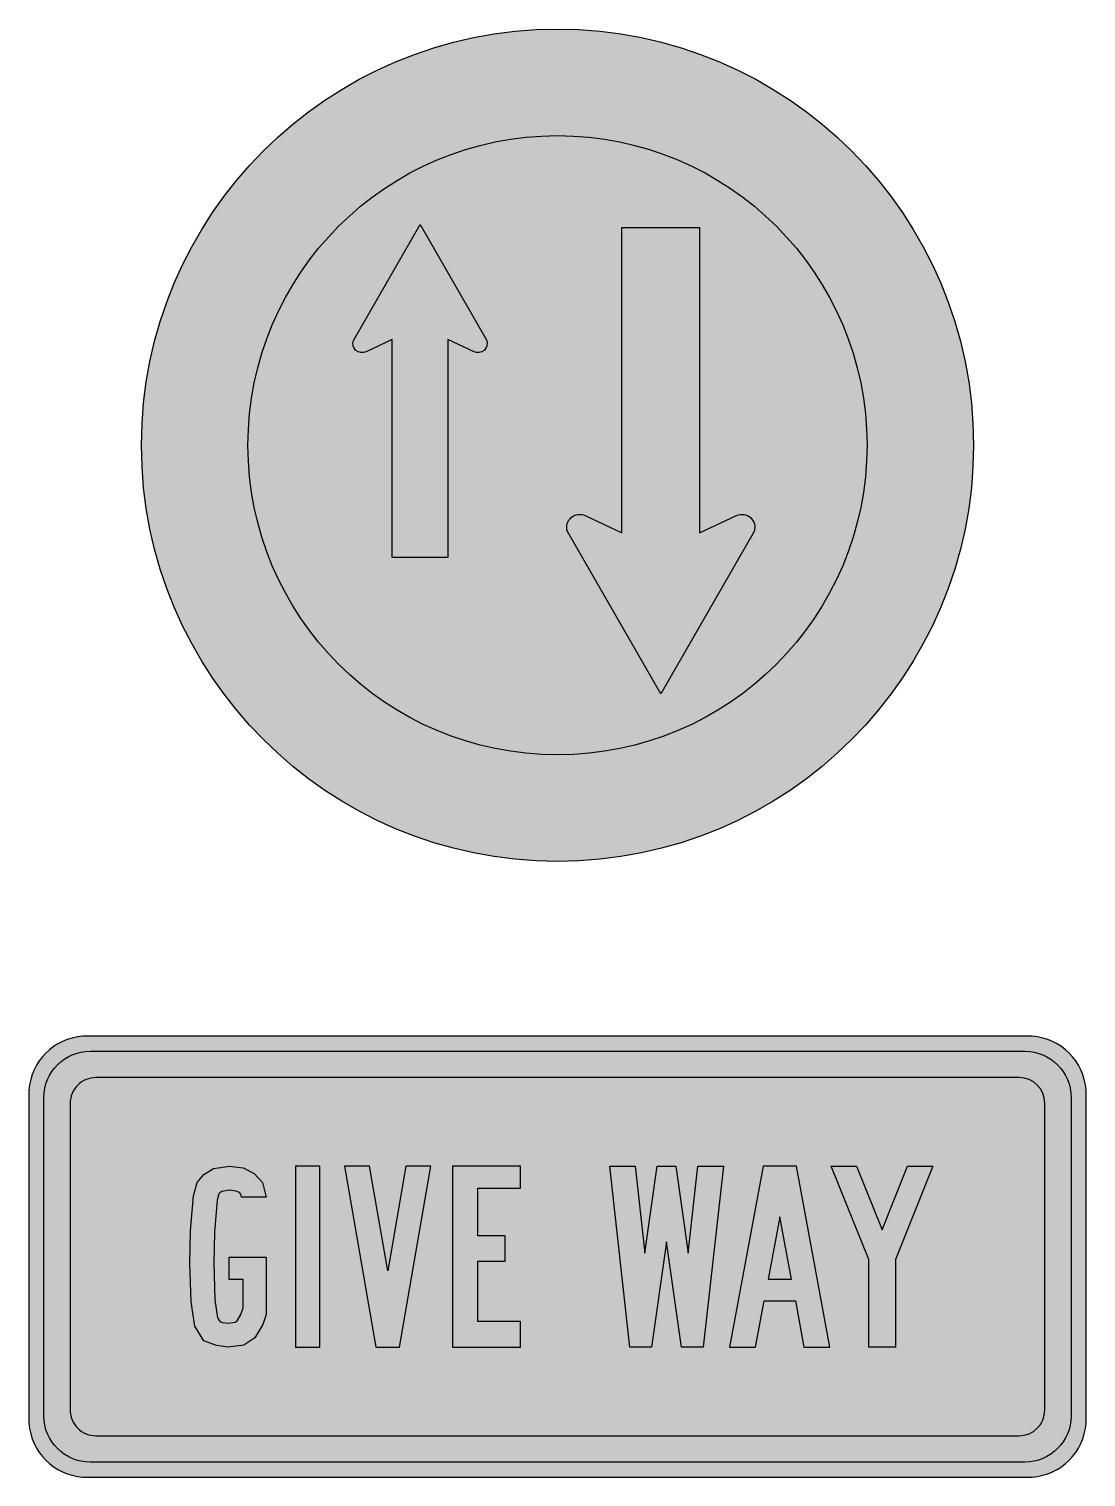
# Model space of a CAD drawing. Header units: millimetres. Extents: x -349 to 341, y -713 to 231.
import ezdxf

# ---------------------------------------------------------------- set-up
doc = ezdxf.new("R2010")
doc.units = ezdxf.units.MM
doc.header["$LTSCALE"] = 10
doc.header["$MEASUREMENT"] = 0
doc.layers.get('0').update_dxf_attribs({"linetype": 'CONTINUOUS'})

msp = doc.modelspace()

# ---------------------------------------------------------------- hatches: boundary and pattern name
h = msp.add_hatch(color=10)
edge = h.paths.add_edge_path(flags=17)
edge.add_arc((-3.902711834871297, -40.71108591151392), 201.8468928657041, 0, 360)
edge = h.paths.add_edge_path()
edge.add_arc((-3.902711834871297, -40.71108591151392), 271.2811887434178, 0, 360)
h = msp.add_hatch(color=255)
h.dxf.hatch_style = 1
h.paths.add_polyline_path([(-205.7496047005752, -40.71108591151392, 1), (197.9441810308326, -40.71108591151392, 1)])
h.paths.add_polyline_path([(-50.08146295250071, 27.56120731353303, -0.6591633580723099), (-58.35250759599876, 20.1818711573635), (-75.47773982853414, 28.20060256582155), (-75.47773982853414, -113.8323269656278), (-111.6485649943293, -113.8323269656278), (-111.6485649943243, 28.20060256582406), (-128.7648199673999, 20.18607467597394, -0.6597529983320977), (-137.0448418703522, 27.56120731353303), (-93.5631524114242, 103.1604346047807)], flags=16)
h.paths.add_polyline_path([(38.13902785455957, 101.1473594221177), (88.79790200525713, 101.1473594221177), (88.79790200525167, -97.77617271764734), (112.7699900800453, -86.55146446484173, -0.6597529983320607), (124.3665346881444, -96.8806707911665), (63.46846492989789, -202.7608027395947), (2.570395171661403, -96.880670791164, -0.6591633580718165), (14.1543667224596, -86.54557724718734), (38.13902785455412, -97.77617271764211)], flags=16)
h = msp.add_hatch(color=10)
edge = h.paths.add_edge_path()
edge.add_line((-75.47773982853414, -113.8323269656278), (-111.6485649943293, -113.8323269656278))
edge.add_line((-111.6485649943293, -113.8323269656278), (-111.6485649943243, 28.20060256582406))
edge.add_line((-111.6485649943243, 28.20060256582406), (-128.7737972268505, 20.18187115736805))
edge.add_arc((-131.3266156528239, 25.64549481931198), 6.030594119599058, 161.4781891829639, 295.04381872528484, ccw=False)
edge.add_line((-137.0448418703522, 27.56120731353303), (-93.5631524114242, 103.1604346047807))
edge.add_line((-93.5631524114242, 103.1604346047807), (-50.08146295250071, 27.56120731353303))
edge.add_arc((-55.79968917002962, 25.64549481931062), 6.030594119600053, -115.04381872527438, 18.521810817046685, ccw=False)
edge.add_line((-58.3525075960024, 20.18187115736532), (-75.47773982853414, 28.20060256582155))
edge.add_line((-75.47773982853414, 28.20060256582155), (-75.47773982853414, -113.8323269656278))
h = msp.add_hatch(color=7)
edge = h.paths.add_edge_path()
edge.add_line((38.13902785455957, 101.1473594221177), (88.79790200525713, 101.1473594221177))
edge.add_line((88.79790200525713, 101.1473594221177), (88.79790200525167, -97.77617271764734))
edge.add_line((88.79790200525167, -97.77617271764734), (112.7825631373262, -86.54557724719984))
edge.add_arc((116.3579006304105, -94.19762892776339), 8.446119411390626, -18.5218108170277, 115.0438187252933, ccw=False)
edge.add_line((124.3665346881444, -96.8806707911665), (63.46846492989789, -202.7608027395947))
edge.add_line((63.46846492989789, -202.7608027395947), (2.570395171661403, -96.880670791164))
edge.add_arc((10.57902922939365, -94.19762892775854), 8.446119411389766, 64.9561812747254, 198.5218108170464, ccw=False)
edge.add_line((14.15436672247506, -86.54557724719461), (38.13902785455412, -97.77617271764211))
edge.add_line((38.13902785455412, -97.77617271764211), (38.13902785455957, 101.1473594221177))
h = msp.add_hatch(color=255)
h.dxf.hatch_style = 1
h.paths.add_polyline_path([(305.7541113976122, -426.0028567846769), (-3.902711834870843, -426.0028567846803), (-313.5595350673543, -426.0028567846769, 0.3725085816365251), (-348.5934094770128, -461.0367311943342), (-348.5934094770128, -678.2556193941155, 0.3725085816365224), (-313.5595350673548, -713.2894938037762), (-3.902711834870843, -713.2894938037762), (305.7541113976122, -713.2894938037762, 0.3725085816365224), (340.7879858072711, -678.2556193941159), (340.7879858072711, -461.0367311943337, 0.3725085816365221)])
h.paths.add_polyline_path([(-3.902711834870843, -435.7466368629754), (300.9697259773084, -435.7466368629754, -0.4142135623730951), (331.0442057289692, -465.8211166146359), (331.0442057289692, -673.4712339738167, -0.4142135623730951), (300.969725977307, -703.5457137254789), (-3.902711834870843, -703.5457137254789), (-308.7751496470455, -703.5457137254789, -0.4142135623730951), (-338.8496293987041, -673.4712339738203), (-338.8496293987041, -465.8211166146325, -0.4142135623730951), (-308.7751496470469, -435.7466368629754)], flags=16)
h.paths.add_polyline_path([(-3.902711834870843, -452.8966345887538), (297.1297190002701, -452.8966345887538, -0.414213562373096), (313.8942080031943, -469.661123591678), (313.8942080031943, -669.6312269967757, -0.4142135623730951), (297.1297190002692, -686.3957159997008), (-3.902711834870843, -686.3957159997008), (-304.9351426700109, -686.3957159997008, -0.4142135623730951), (-321.699631672936, -669.6312269967757), (-321.699631672936, -469.661123591678, -0.4142135623730951), (-304.9351426700118, -452.8966345887538)], flags=0)
h.paths.add_polyline_path([(-158.8830720033211, -510.6411344794228), (-158.8830720033211, -628.65121610903), (-174.8536781460189, -628.65121610903), (-174.8536781460189, -510.6411344794228)], flags=0)
h.paths.add_polyline_path([(-142.7276133021905, -510.6411344794228), (-126.4003441312557, -510.6411344794228), (-114.5775170250836, -578.9108373612971), (-102.7546899189083, -510.6411344794228), (-86.42742074797025, -510.6411344794228), (-106.8641991869563, -628.65121610903), (-122.2908348632045, -628.65121610903)], flags=0)
h.paths.add_polyline_path([(-201.6777802308907, -515.3280961297392), (-196.3760636569259, -521.2621385443413), (-193.9153636241599, -530.8410338899507), (-209.9824517804318, -530.8410338899507), (-210.5056368432029, -528.8044041114299), (-211.2982110310641, -527.9173010794502), (-213.3663530441195, -526.8838344342189), (-217.7164824015836, -526.3449580880124), (-222.7010504435943, -527.0827818283383), (-224.217191556269, -528.0298166285247), (-224.7711916737408, -528.6841613172915), (-225.8672780078887, -532.7007757353226), (-227.6800443848133, -553.7167256994264), (-228.0585409302507, -573.7652120801581), (-227.3079345807746, -597.7704455142584), (-225.5497967183292, -609.4845706447845), (-224.1007194907693, -611.8017378268464), (-222.3651829321047, -612.4625078630247), (-218.7138018745395, -612.9491628367027), (-214.0511886928061, -612.3158137926871), (-212.8686192893729, -611.5278949577155), (-210.3299683679215, -607.2342335152812), (-208.8556015380291, -602.9774307860957), (-208.8556015380291, -584.5399822450181), (-218.128864895421, -584.5399822450181), (-218.128864895421, -569.8718552774262), (-193.9153636241599, -569.8718552774262), (-193.9153636241599, -607.3907129963668), (-196.13758629425, -613.8067305946247), (-201.2820502817704, -622.5076459030433), (-208.4051640149005, -627.2536129961493), (-218.6940919899444, -628.65121610903), (-226.2129103211469, -627.6491102539085), (-234.5232139016425, -624.4851321918372), (-240.4591377874044, -614.9932101867607), (-242.8334921310725, -599.1733564198221), (-243.6249520293213, -573.8615806478088), (-243.2292220802001, -552.9002625300016), (-241.2505976856528, -529.9614703045397), (-238.8762179909218, -521.2605428149832), (-234.523213901643, -516.1190906452575), (-228.1915600667471, -512.1641180676679), (-217.9026320917064, -510.6411344794228), (-208.8008939640249, -511.7686208099053)], flags=0)
h.paths.add_polyline_path([(-72.3901186412636, -510.6411344794228), (-28.0462075186997, -510.6411344794228), (-28.0462075186997, -525.0186316246436), (-55.81296318641535, -525.0186316246436), (-55.81296318641535, -556.0826341136712), (-37.99249065118875, -556.0826341136712), (-37.99249065118875, -572.6501053561233), (-55.81296318641535, -572.6501053561233), (-55.81296318641535, -611.9978434663767), (-28.0462075186997, -611.9978434663767), (-28.0462075186997, -628.65121610903), (-72.3901186412636, -628.65121610903)], flags=0)
h.paths.add_polyline_path([(30.15793408294849, -510.6411344794228), (46.7400178685939, -510.6411344794228), (53.06529278035578, -567.3494114726825), (61.06957265460278, -510.6411344794228), (73.33688328527569, -510.6411344794228), (81.34116315952224, -567.3494114726825), (87.6664380712773, -510.6411344794228), (104.2485218569227, -510.6411344794228), (91.08560723062965, -628.65121610903), (76.90290436364967, -628.65121610903), (67.2032279699406, -559.9314881233163), (57.50355157622835, -628.65121610903), (43.32084870924473, -628.65121610903)], flags=0)
h.paths.add_polyline_path([(130.2217799496748, -510.6411344794228), (151.8723605549549, -510.6411344794228), (173.7678295759711, -628.65121610903), (156.8270646729279, -628.65121610903), (151.2391551028659, -598.534041461211), (141.047070252318, -598.534041461211), (130.8549854017638, -598.534041461211), (125.2670758317013, -628.65121610903), (108.3263109286586, -628.65121610903)], flags=0)
h.paths.add_polyline_path([(141.047070252318, -543.6017281120376), (148.5950083384487, -584.2828749202849), (141.047070252318, -584.2828749202849), (133.499132166181, -584.2828749202849)], flags=0)
h.paths.add_polyline_path([(174.5898464008742, -510.6411344794228), (191.085712636248, -510.6411344794228), (207.7611821765386, -552.0801966409747), (224.4366517168264, -510.6411344794228), (240.932517952197, -510.6411344794228), (216.418744491375, -571.5586264758663), (216.418744491375, -628.65121610903), (199.103619861703, -628.65121610903), (199.103619861703, -571.5586264758663)], flags=0)
h = msp.add_hatch(color=10)
edge = h.paths.add_edge_path(flags=16)
edge.add_line((-3.902711834870843, -452.8966345887538), (-304.93514267001, -452.8966345887538))
edge.add_arc((-304.9351426700118, -469.661123591678), 16.76448900292417, 89.99999999999379, 179.9999999999938)
edge.add_line((-321.699631672936, -469.6611235916762), (-321.699631672936, -669.6312269967766))
edge.add_arc((-304.9351426700109, -669.6312269967757), 16.76448900292507, 180.0000000000031, 270.0000000000031)
edge.add_line((-304.93514267001, -686.3957159997008), (-3.902711834870843, -686.3957159997008))
edge.add_line((-3.902711834870843, -686.3957159997008), (297.1297190002683, -686.3957159997008))
edge.add_arc((297.1297190002692, -669.6312269967757), 16.76448900292507, 269.9999999999969, 359.9999999999969)
edge.add_line((313.8942080031943, -669.6312269967766), (313.8942080031943, -469.6611235916762))
edge.add_arc((297.1297190002701, -469.661123591678), 16.76448900292417, 6.216736805041762e-12, 90.00000000000622)
edge.add_line((297.1297190002683, -452.8966345887538), (-3.902711834870843, -452.8966345887538))
edge = h.paths.add_edge_path()
edge.add_line((-3.902711834870843, -703.5457137254789), (-308.7751496470514, -703.5457137254789))
edge.add_arc((-308.7751496470455, -673.4712339738203), 30.0744797516586, 179.9999999999887, 269.9999999999887, ccw=False)
edge.add_line((-338.8496293987041, -673.4712339738144), (-338.8496293987041, -465.8211166146368))
edge.add_arc((-308.775149647047, -465.8211166146324), 30.07447975165707, 90.00000000000841, 180.0000000000083, ccw=False)
edge.add_line((-308.7751496470514, -435.7466368629754), (-3.902711834870843, -435.7466368629754))
edge.add_line((-3.902711834870843, -435.7466368629754), (300.9697259773093, -435.7466368629754))
edge.add_arc((300.9697259773085, -465.8211166146361), 30.0744797516607, -1.4779288903810084e-12, 89.99999999999858, ccw=False)
edge.add_line((331.0442057289692, -465.8211166146368), (331.0442057289692, -673.4712339738144))
edge.add_arc((300.969725977307, -673.4712339738167), 30.07447975166224, -89.99999999999562, 4.320099833421409e-12, ccw=False)
edge.add_line((300.9697259773093, -703.5457137254789), (-3.902711834870843, -703.5457137254789))
h = msp.add_hatch(color=255)
h.dxf.hatch_style = 1
edge = h.paths.add_edge_path()
edge.add_line((-3.902711834870843, -452.8966345887538), (-304.93514267001, -452.8966345887538))
edge.add_arc((-304.9351426700118, -469.661123591678), 16.76448900292422, 89.99999999999397, 179.999999999994)
edge.add_line((-321.699631672936, -469.6611235916762), (-321.699631672936, -669.6312269967764))
edge.add_arc((-304.9351426700109, -669.6312269967757), 16.76448900292507, 180.0000000000031, 270.0000000000031)
edge.add_line((-304.93514267001, -686.3957159997008), (-3.902711834870843, -686.3957159997008))
edge.add_line((-3.902711834870843, -686.3957159997008), (297.1297190002683, -686.3957159997008))
edge.add_arc((297.1297190002692, -669.6312269967757), 16.76448900292507, 269.9999999999969, 359.9999999999969)
edge.add_line((313.8942080031943, -669.6312269967766), (313.8942080031943, -469.6611235916764))
edge.add_arc((297.1297190002701, -469.661123591678), 16.76448900292422, 6.022463779884186e-12, 90.00000000000603)
edge.add_line((297.1297190002683, -452.8966345887538), (-3.902711834870843, -452.8966345887538))
h = msp.add_hatch(color=10)
h.paths.add_polyline_path([(-218.128864895421, -569.8718552774262), (-193.9153636241599, -569.8718552774262), (-193.9153636241599, -607.3907129963668), (-196.13758629425, -613.8067305946247), (-201.2820502817704, -622.5076459030433), (-208.4051640149009, -627.2536129961495), (-218.6940919899444, -628.65121610903), (-226.2129103211469, -627.6491102539085), (-234.5232139016425, -624.4851321918372), (-240.4591377874044, -614.9932101867607), (-242.8334921310725, -599.1733564198221), (-243.6249520293213, -573.8615806478088), (-243.2292220802001, -552.9002625300018), (-241.2505976856528, -529.9614703045395), (-238.8762179909218, -521.2605428149832), (-234.5232139016425, -516.1190906452575), (-228.1915600667471, -512.1641180676679), (-217.9026320917064, -510.6411344794228), (-208.8008939640249, -511.7686208099053), (-201.6777802308907, -515.3280961297392), (-196.3760636569259, -521.2621385443413), (-193.9153636241599, -530.8410338899507), (-209.9824517804318, -530.8410338899507), (-210.5056368432029, -528.8044041114299), (-211.2982110310641, -527.9173010794502), (-213.3663530441195, -526.8838344342189), (-217.7164824015836, -526.3449580880124), (-222.7010504435948, -527.0827818283383), (-224.217191556269, -528.0298166285247), (-224.7711916737408, -528.6841613172915), (-225.8672780078887, -532.7007757353226), (-227.6800443848133, -553.7167256994262), (-228.0585409302507, -573.7652120801577), (-227.3079345807746, -597.7704455142584), (-225.5497967183292, -609.4845706447845), (-224.1007194907693, -611.8017378268464), (-222.3651829321047, -612.4625078630247), (-218.71380187454, -612.9491628367027), (-214.0511886928061, -612.3158137926871), (-212.8686192893729, -611.5278949577155), (-210.3299683679215, -607.2342335152812), (-208.8556015380291, -602.9774307860957), (-208.8556015380291, -584.5399822450181), (-218.128864895421, -584.5399822450181)])
h.paths.add_polyline_path([(-158.8830720033211, -628.65121610903), (-158.8830720033211, -510.6411344794228), (-174.8536781460189, -510.6411344794228), (-174.8536781460189, -628.65121610903)])
h.paths.add_polyline_path([(-37.99249065118875, -572.6501053561233), (-37.99249065118875, -556.0826341136712), (-55.81296318641535, -556.0826341136712), (-55.81296318641535, -525.0186316246436), (-28.0462075186997, -525.0186316246436), (-28.0462075186997, -510.6411344794228), (-72.3901186412636, -510.6411344794228), (-72.3901186412636, -628.65121610903), (-28.0462075186997, -628.65121610903), (-28.0462075186997, -611.9978434663767), (-55.81296318641535, -611.9978434663767), (-55.81296318641535, -572.6501053561233)])
h.paths.add_polyline_path([(-102.7546899189083, -510.6411344794228), (-114.5775170250836, -578.9108373612971), (-126.4003441312557, -510.6411344794228), (-142.7276133021905, -510.6411344794228), (-122.2908348632045, -628.65121610903), (-106.8641991869563, -628.65121610903), (-86.42742074797025, -510.6411344794228)])
h = msp.add_hatch(color=10)
h.paths.add_polyline_path([(174.5898464008742, -510.6411344794228), (191.085712636248, -510.6411344794228), (207.7611821765386, -552.0801966409749), (224.4366517168264, -510.6411344794228), (240.932517952197, -510.6411344794228), (216.418744491375, -571.5586264758663), (216.418744491375, -628.65121610903), (199.103619861703, -628.65121610903), (199.103619861703, -571.5586264758663)])
h.paths.add_polyline_path([(133.499132166181, -584.2828749202849), (141.047070252318, -584.2828749202849), (148.5950083384487, -584.2828749202849), (141.047070252318, -543.6017281120376)], flags=16)
h.paths.add_polyline_path([(130.8549854017638, -598.534041461211), (141.047070252318, -598.534041461211), (151.2391551028659, -598.534041461211), (156.8270646729279, -628.65121610903), (173.7678295759711, -628.65121610903), (151.8723605549549, -510.6411344794228), (130.2217799496748, -510.6411344794228), (108.3263109286586, -628.65121610903), (125.2670758317013, -628.65121610903)])
h.paths.add_polyline_path([(61.06957265460278, -510.6411344794228), (73.33688328527569, -510.6411344794228), (81.34116315952224, -567.3494114726827), (87.6664380712773, -510.6411344794228), (104.2485218569227, -510.6411344794228), (91.08560723062965, -628.65121610903), (76.90290436364967, -628.65121610903), (67.2032279699406, -559.9314881233163), (57.50355157622835, -628.65121610903), (43.32084870924473, -628.65121610903), (30.15793408294849, -510.6411344794228), (46.7400178685939, -510.6411344794228), (53.06529278035578, -567.3494114726827)])

# ---------------------------------------------------------------- linework, layer by layer
at = {"color": 10}
for points in [[(-75.47773982853414, -113.8323269656278), (-111.6485649943293, -113.8323269656278), (-111.6485649943243, 28.20060256582406), (-128.7737972268505, 20.18187115736805, -0.6591633580725464), (-137.0448418703522, 27.56120731353303), (-93.5631524114242, 103.1604346047807), (-50.08146295250071, 27.56120731353303, -0.6591633580725464), (-58.3525075960024, 20.18187115736532), (-75.47773982853414, 28.20060256582155)], [(-3.902711834870843, -452.8966345887538), (-304.93514267001, -452.8966345887538, 0.414213562373095), (-321.699631672936, -469.6611235916762), (-321.699631672936, -669.6312269967766, 0.414213562373095), (-304.93514267001, -686.3957159997008), (-3.902711834870843, -686.3957159997008), (297.1297190002683, -686.3957159997008, 0.414213562373095), (313.8942080031943, -669.6312269967766), (313.8942080031943, -469.6611235916762, 0.414213562373095), (297.1297190002683, -452.8966345887538)]]:
    msp.add_lwpolyline(points, format="xyb", close=True, dxfattribs=at)
at = {"color": 7}
msp.add_lwpolyline([(38.13902785455957, 101.1473594221177), (88.79790200525713, 101.1473594221177), (88.79790200525167, -97.77617271764734), (112.7825631373262, -86.54557724719984, -0.6591633580725464), (124.3665346881444, -96.8806707911665), (63.46846492989789, -202.7608027395947), (2.570395171661403, -96.880670791164, -0.6591633580725464), (14.15436672247506, -86.54557724719461), (38.13902785455412, -97.77617271764211)], format="xyb", close=True, dxfattribs=at)
at = {"color": 255}
msp.add_lwpolyline([(-3.902711834870843, -713.2894938037762), (305.7541113976122, -713.2894938037762, 0.3725085816365242), (340.7879858072711, -678.2556193941155), (340.7879858072711, -461.0367311943339, 0.3725085816365238), (305.7541113976122, -426.0028567846769), (-3.902711834870843, -426.0028567846803), (-313.5595350673543, -426.0028567846769, 0.3725085816365238), (-348.5934094770128, -461.0367311943339), (-348.5934094770128, -678.2556193941155, 0.3725085816365242), (-313.5595350673543, -713.2894938037762)], format="xyb", close=True, dxfattribs=at)
msp.add_lwpolyline([(-3.902711834870843, -703.5457137254789), (-308.7751496470514, -703.5457137254789, -0.414213562373095), (-338.8496293987041, -673.4712339738144), (-338.8496293987041, -465.8211166146368, -0.414213562373095), (-308.7751496470514, -435.7466368629754), (-3.902711834870843, -435.7466368629754), (300.9697259773093, -435.7466368629754, -0.414213562373095), (331.0442057289692, -465.8211166146368), (331.0442057289692, -673.4712339738144, -0.414213562373095), (300.9697259773093, -703.5457137254789)], format="xyb", close=True)
at = {"color": 10}
for points in [[(-218.128864895421, -569.8718552774262), (-193.9153636241599, -569.8718552774262), (-193.9153636241599, -607.3907129963668), (-196.13758629425, -613.8067305946247), (-201.2820502817704, -622.5076459030433), (-208.4051640149009, -627.2536129961495), (-218.6940919899444, -628.65121610903), (-226.2129103211469, -627.6491102539085), (-234.5232139016425, -624.4851321918372), (-240.4591377874044, -614.9932101867607), (-242.8334921310725, -599.1733564198221), (-243.6249520293213, -573.8615806478088), (-243.2292220802001, -552.9002625300018), (-241.2505976856528, -529.9614703045395), (-238.8762179909218, -521.2605428149832), (-234.5232139016425, -516.1190906452575), (-228.1915600667471, -512.1641180676679), (-217.9026320917064, -510.6411344794228), (-208.8008939640249, -511.7686208099053), (-201.6777802308907, -515.3280961297392), (-196.3760636569259, -521.2621385443413), (-193.9153636241599, -530.8410338899507), (-209.9824517804318, -530.8410338899507), (-210.5056368432029, -528.8044041114299), (-211.2982110310641, -527.9173010794502), (-213.3663530441195, -526.8838344342189), (-217.7164824015836, -526.3449580880124), (-222.7010504435948, -527.0827818283383), (-224.217191556269, -528.0298166285247), (-224.7711916737408, -528.6841613172915), (-225.8672780078887, -532.7007757353226), (-227.6800443848133, -553.7167256994262), (-228.0585409302507, -573.7652120801577), (-227.3079345807746, -597.7704455142584), (-225.5497967183292, -609.4845706447845), (-224.1007194907693, -611.8017378268464), (-222.3651829321047, -612.4625078630247), (-218.71380187454, -612.9491628367027), (-214.0511886928061, -612.3158137926871), (-212.8686192893729, -611.5278949577155), (-210.3299683679215, -607.2342335152812), (-208.8556015380291, -602.9774307860957), (-208.8556015380291, -584.5399822450181), (-218.128864895421, -584.5399822450181)], [(-158.8830720033211, -628.65121610903), (-158.8830720033211, -510.6411344794228), (-174.8536781460189, -510.6411344794228), (-174.8536781460189, -628.65121610903)], [(-102.7546899189083, -510.6411344794228), (-114.5775170250836, -578.9108373612971), (-126.4003441312557, -510.6411344794228), (-142.7276133021905, -510.6411344794228), (-122.2908348632045, -628.65121610903), (-106.8641991869563, -628.65121610903), (-86.42742074797025, -510.6411344794228)], [(-37.99249065118875, -572.6501053561233), (-37.99249065118875, -556.0826341136712), (-55.81296318641535, -556.0826341136712), (-55.81296318641535, -525.0186316246436), (-28.0462075186997, -525.0186316246436), (-28.0462075186997, -510.6411344794228), (-72.3901186412636, -510.6411344794228), (-72.3901186412636, -628.65121610903), (-28.0462075186997, -628.65121610903), (-28.0462075186997, -611.9978434663767), (-55.81296318641535, -611.9978434663767), (-55.81296318641535, -572.6501053561233)], [(61.06957265460278, -510.6411344794228), (73.33688328527569, -510.6411344794228), (81.34116315952224, -567.3494114726827), (87.6664380712773, -510.6411344794228), (104.2485218569227, -510.6411344794228), (91.08560723062965, -628.65121610903), (76.90290436364967, -628.65121610903), (67.2032279699406, -559.9314881233163), (57.50355157622835, -628.65121610903), (43.32084870924473, -628.65121610903), (30.15793408294849, -510.6411344794228), (46.7400178685939, -510.6411344794228), (53.06529278035578, -567.3494114726827)], [(130.8549854017638, -598.534041461211), (141.047070252318, -598.534041461211), (151.2391551028659, -598.534041461211), (156.8270646729279, -628.65121610903), (173.7678295759711, -628.65121610903), (151.8723605549549, -510.6411344794228), (130.2217799496748, -510.6411344794228), (108.3263109286586, -628.65121610903), (125.2670758317013, -628.65121610903)], [(174.5898464008742, -510.6411344794228), (191.085712636248, -510.6411344794228), (207.7611821765386, -552.0801966409749), (224.4366517168264, -510.6411344794228), (240.932517952197, -510.6411344794228), (216.418744491375, -571.5586264758663), (216.418744491375, -628.65121610903), (199.103619861703, -628.65121610903), (199.103619861703, -571.5586264758663)], [(133.499132166181, -584.2828749202849), (141.047070252318, -584.2828749202849), (148.5950083384487, -584.2828749202849), (141.047070252318, -543.6017281120376)]]:
    msp.add_lwpolyline(points, close=True, dxfattribs=at)
for radius in [271.2811887434178, 201.8468928657041]:
    msp.add_circle((-3.902711834871297, -40.71108591151392), radius, dxfattribs=at)

doc.saveas('drawing.dxf')
